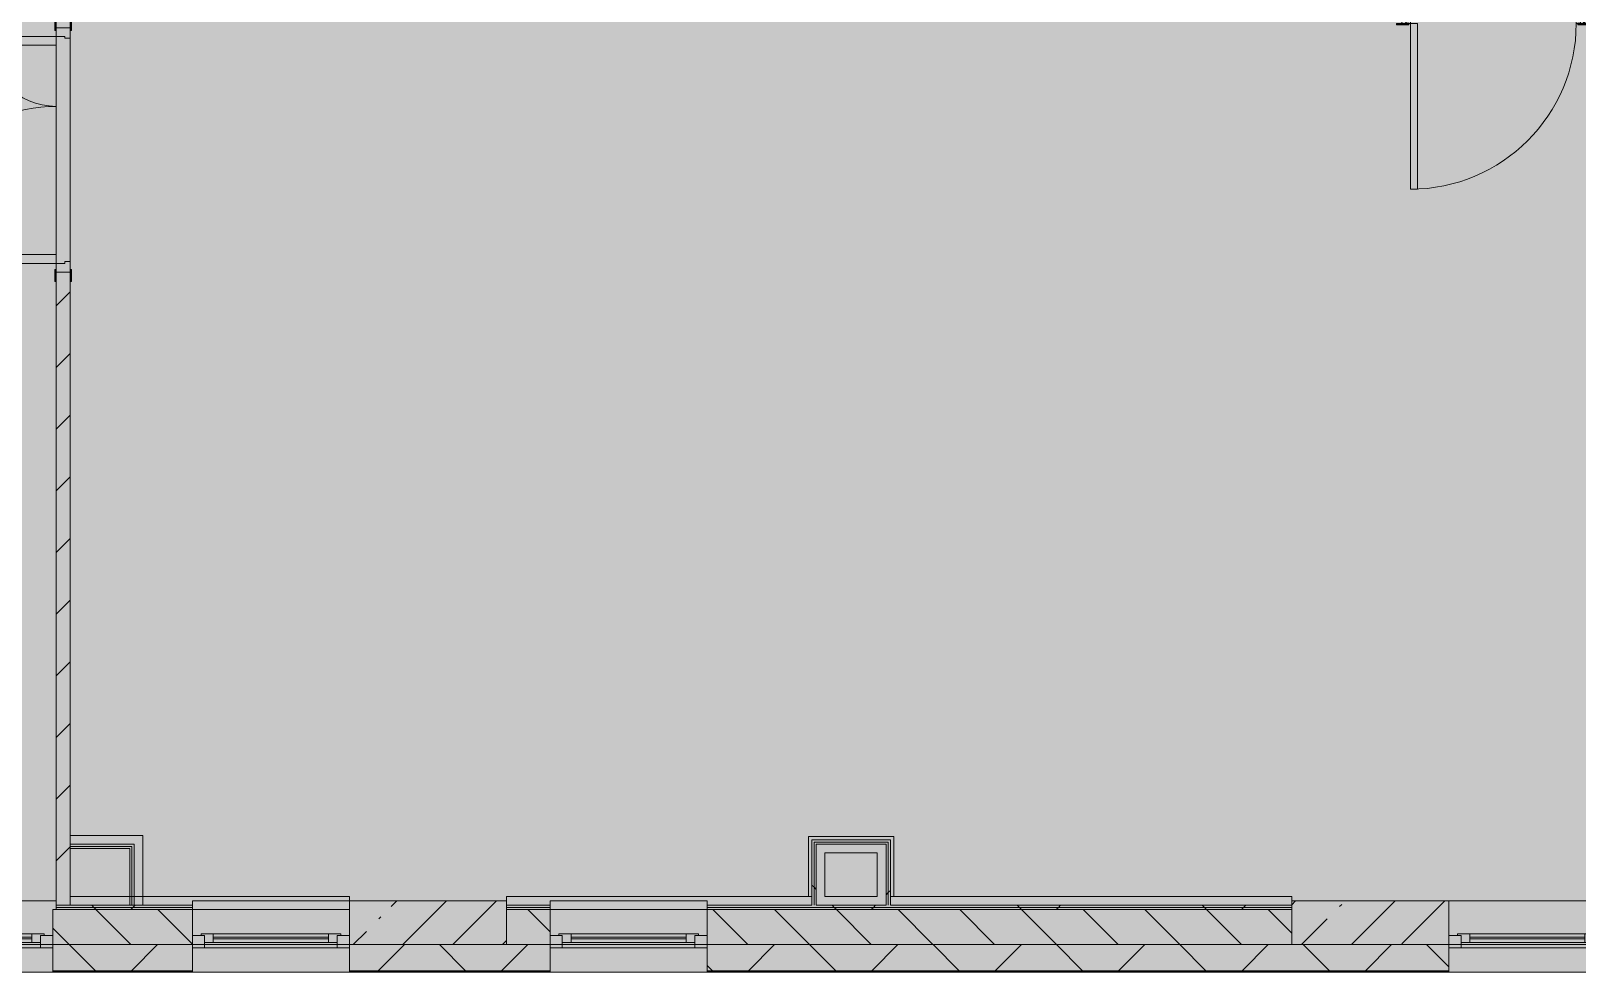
# Model space of a CAD drawing. Header units: millimetres. Extents: x 81633 to 280618, y -8553 to 29000.
# Drawn here: x 237307 to 246167, y -258 to 5138 of the extents above; entities that cross this region are included whole.
import ezdxf

# ---------------------------------------------------------------- set-up
doc = ezdxf.new("R2010")
doc.units = ezdxf.units.MM
doc.layers.add('A-DETL-GENF-3', color=7, linetype='Continuous', lineweight=9, true_color=0xc0c0c0, transparency=0.4)
for name, color, linetype, lineweight, true_color in [('A-DOOR-3', 7, 'Continuous', 5, 0xb7b7b7), ('A-DOOR-4', 7, 'Continuous', 5, 0xe2e2e2), ('A-DOOR-5', 7, 'Continuous', 5, 0xaaaaaa), ('A-DOOR-FRAM-2', 7, 'Continuous', 5, 0xe2e2e2), ('A-DOOR-FRAM-3', 7, 'Continuous', 5, 0xb7b7b7), ('A-DOOR-FRAM-4', 7, 'Continuous', 5, 0xaaaaaa), ('A-FLOR-3', 7, 'Continuous', 5, 0xb7b7b7), ('A-GLAZ-2', 7, 'Continuous', 5, 0x737373), ('A-WALL-3', 7, 'Continuous', 5, 0x737373), ('A-WALL-4', 7, 'Continuous', 9, 0x737373), ('I-WALL-3', 7, 'Continuous', 5, 0xe7e7e7), ('I-WALL-4', 7, 'Continuous', 9, 0xe7e7e7), ('I-WALL-6', 7, 'Continuous', 5, 0x737373), ('S-COLS-3', 7, 'Continuous', 5, 0x737373)]:
    doc.layers.add(name, color=color, linetype=linetype, lineweight=lineweight, true_color=true_color)
for name, color, linetype, lineweight in [('A-WALL-2', 7, 'Continuous', 5), ('I-WALL-5', 7, 'Continuous', 5), ('S-COLS-2', 7, 'Continuous', 5)]:
    doc.layers.add(name, color=color, linetype=linetype, lineweight=lineweight)
pattern_1 = [(45, (145501.9, 0), (-530.33, 530.33), []), (135, (145501.9, 0), (-530.33, -530.33), [])]

# ---------------------------------------------------------------- blocks, each defined once
blk = doc.blocks.new('120_Окно_СКБ_1Ст - 120_Окно_СКБ_1Ст 900х2500_h_ с форточкой-V149-2_3_3_птичка')
at = {"layer": 'A-GLAZ-2'}
for p, q in [((-450, -127), (-450, -57)), ((-450, -57), (-380, -57)), ((450, -57), (-450, -57)), ((-380, -57), (-380, -127)), ((380, -87), (-380, -87)), ((-380, -87), (-380, -127)), ((-330, -137), (-330, -87)), ((330, -137), (330, -87)), ((380, -127), (380, -57)), ((380, -57), (450, -57)), ((380, -127), (380, -87)), ((450, -57), (450, -127)), ((-380, -127), (-450, -127)), ((-450, -127), (-400, -127)), ((-380, -127), (-400, -127)), ((-400, -127), (-400, -137)), ((-400, -137), (400, -137)), ((400, -137), (-400, -137)), ((-330, -107), (330, -107)), ((330, -117), (-330, -117)), ((450, -127), (380, -127)), ((400, -127), (380, -127)), ((400, -127), (450, -127)), ((400, -137), (400, -127))]:
    blk.add_line(p, q, dxfattribs=at)
blk = doc.blocks.new('120_Окно_СКБ_1Ст - 120_Окно_СКБ_1Ст 900х2500_h_ с форточкой-22876038-2_3_3_птичка')
at = {"layer": 'A-GLAZ-2'}
for p, q in [((-450, -127), (-450, -57)), ((-450, -57), (-380, -57)), ((450, -57), (-450, -57)), ((-380, -57), (-380, -127)), ((380, -87), (-380, -87)), ((-380, -87), (-380, -127)), ((-330, -137), (-330, -87)), ((330, -137), (330, -87)), ((380, -127), (380, -57)), ((380, -57), (450, -57)), ((380, -127), (380, -87)), ((450, -57), (450, -127)), ((-380, -127), (-450, -127)), ((-450, -127), (-400, -127)), ((-380, -127), (-400, -127)), ((-400, -127), (-400, -137)), ((-400, -137), (400, -137)), ((400, -137), (-400, -137)), ((-330, -107), (330, -107)), ((330, -117), (-330, -117)), ((450, -127), (380, -127)), ((400, -127), (380, -127)), ((400, -127), (450, -127)), ((400, -137), (400, -127))]:
    blk.add_line(p, q, dxfattribs=at)
blk = doc.blocks.new('BSC_Колонна _Прямоугольная - 250х900-23282983-2_3_3_птичка')
at = {"layer": 'S-COLS-2'}
h = blk.add_hatch(dxfattribs=at)
h.set_pattern_fill('FP_118', color=256, style=0, pattern_type=2)
h.set_pattern_definition([(45, (-99480, -25), (-285.1231, 285.1231), []), (45, (-99194.88, -25), (-285.1231, 285.1231), [504.031, -100.806, 16.764, -84.042])])
h.paths.add_polyline_path([(450, -125), (450, 125), (-450, 125), (-450, -125)])
at = {"layer": 'S-COLS-3'}
for p, q in [((450, 125), (-450, 125)), ((-450, 125), (-450, -125)), ((450, -125), (450, 125)), ((-450, -125), (450, -125))]:
    blk.add_line(p, q, dxfattribs=at)
blk = doc.blocks.new('110_Дверь_СКБ_1Ст_Внутренняя1 - Д-7а_л__950x2100h_Туалет-V150-2_3_3_птичка')
at = {"layer": 'A-DOOR-4'}
h = blk.add_hatch(color=256, dxfattribs=at)
h.paths.add_polyline_path([(487.5, 110), (487.5, 70), (477.5, 70), (477.5, 30), (512.5, 30), (512.5, 110)])
h.paths.add_polyline_path([(-462.5, 110), (-487.5, 110), (-487.5, 30), (-452.5, 30), (-452.5, 70), (-462.5, 70)])
at = {"layer": 'A-DOOR-5'}
h = blk.add_hatch(dxfattribs=at)
h.set_pattern_fill('FP_11', color=256, style=0, pattern_type=2)
h.set_pattern_definition([(135, (1776.41, 174.685), (-14.14214, -14.14214), []), (225, (1776.41, 174.685), (14.14214, -14.14214), [])])
h.paths.add_polyline_path([(537.5, 110), (512.5, 110), (512.5, -110), (537.5, -110)])
at = {"layer": 'A-DOOR-FRAM-2'}
for points in [[(447.5, 1060), (447.5, 110), (487.5, 110), (487.5, 1060)], [(-542.5, 118), (-542.5, 110), (-472.5, 110), (-472.5, 118)], [(567.5, 118), (497.5, 118), (497.5, 110), (567.5, 110)], [(-472.5, 30), (-487.5, 30), (-487.5, -110), (-472.5, -110)], [(512.5, 30), (497.5, 30), (497.5, -110), (512.5, -110)], [(-542.5, -110), (-542.5, -118), (-472.5, -118), (-472.5, -110)], [(567.5, -110), (497.5, -110), (497.5, -118), (567.5, -118)]]:
    blk.add_hatch(color=256, dxfattribs=at).paths.add_polyline_path(points)
at = {"layer": 'A-DOOR-FRAM-4'}
h = blk.add_hatch(dxfattribs=at)
h.set_pattern_fill('FP_12', color=256, style=0, pattern_type=2)
h.set_pattern_definition([(45, (-346.384, 174.685), (-14.1421, 14.1421), []), (135, (-346.384, 174.685), (-14.1421, -14.1421), [])])
h.paths.add_polyline_path([(-487.5, 110), (-512.5, 110), (-512.5, -110), (-487.5, -110)])
at = {"layer": 'A-DOOR-3'}
for p, q in [((487.5, 1060), (447.5, 1060)), ((447.5, 1060), (447.5, 110)), ((487.5, 110), (487.5, 1060)), ((447.5, 110), (487.5, 110))]:
    blk.add_line(p, q, dxfattribs=at)
blk.add_arc((487.5, 110), 950, 90, 180, dxfattribs=at)
at = {"layer": 'A-DOOR-FRAM-3'}
for p, q in [((-472.5, 118), (-542.5, 118)), ((-542.5, 118), (-542.5, 110)), ((-542.5, 110), (-472.5, 110)), ((-487.5, 110), (-512.5, 110)), ((-512.5, 110), (-512.5, -110)), ((-462.5, 110), (-487.5, 110)), ((-487.5, 110), (-487.5, 30)), ((-487.5, -110), (-487.5, 110)), ((-472.5, 110), (-487.5, 110)), ((-487.5, 110), (-487.5, 109)), ((-487.5, 109), (-472.5, 109)), ((-472.5, 110), (-472.5, 118)), ((-472.5, 109), (-472.5, 110)), ((-462.5, 70), (-462.5, 110)), ((487.5, 110), (487.5, 70)), ((512.5, 110), (487.5, 110)), ((567.5, 118), (497.5, 118)), ((497.5, 118), (497.5, 110)), ((512.5, 110), (497.5, 110)), ((497.5, 110), (497.5, 109)), ((497.5, 110), (567.5, 110)), ((497.5, 109), (512.5, 109)), ((512.5, 30), (512.5, 110)), ((537.5, 110), (512.5, 110)), ((512.5, 110), (512.5, -110)), ((512.5, 109), (512.5, 110)), ((537.5, -110), (537.5, 110)), ((567.5, 110), (567.5, 118)), ((-487.5, 30), (-452.5, 30)), ((-472.5, 30), (-487.5, 30)), ((-487.5, 30), (-487.5, -110)), ((-472.5, -110), (-472.5, 30)), ((-452.5, 70), (-462.5, 70)), ((-452.5, 30), (-452.5, 70)), ((487.5, 70), (477.5, 70)), ((477.5, 70), (477.5, 30)), ((477.5, 30), (512.5, 30)), ((512.5, 30), (497.5, 30)), ((497.5, 30), (497.5, -110)), ((512.5, -110), (512.5, 30)), ((-472.5, -110), (-542.5, -110)), ((-542.5, -110), (-542.5, -118)), ((-542.5, -118), (-472.5, -118)), ((-512.5, -110), (-487.5, -110)), ((-487.5, -110), (-472.5, -110)), ((-472.5, -118), (-472.5, -110)), ((497.5, -110), (512.5, -110)), ((567.5, -110), (497.5, -110)), ((497.5, -110), (497.5, -118)), ((497.5, -118), (567.5, -118)), ((512.5, -110), (537.5, -110)), ((567.5, -118), (567.5, -110))]:
    blk.add_line(p, q, dxfattribs=at)
blk = doc.blocks.new('110_Дверь_СКБ_2Ст - Д-5_п_ Из игровой в коридор-32215844-2_3_3_птичка')
at = {"layer": 'A-DOOR-4'}
for points in [[(-637.5, 940), (-637.5, 40), (-587.5, 40), (-587.5, 940)], [(612.5, 371.3), (612.5, 40), (662.5, 40), (662.5, 440), (612.5, 440)]]:
    blk.add_hatch(color=256, dxfattribs=at).paths.add_polyline_path(points)
h = blk.add_hatch(color=256, dxfattribs=at)
h.paths.add_polyline_path([(-687.5, 40), (-687.5, -40), (-627.5, -40), (-627.5, -10), (-637.5, -10), (-637.5, 40)])
h.paths.add_polyline_path([(652.5, -40), (712.5, -40), (712.5, 40), (662.5, 40), (662.5, -10), (652.5, -10)])
at = {"layer": 'A-DOOR-FRAM-2'}
for points in [[(-742.5, 40), (-672.5, 40), (-672.5, 48), (-742.5, 48)], [(697.5, 40), (767.5, 40), (767.5, 48), (697.5, 48)], [(-742.5, -48), (-672.5, -48), (-672.5, -40), (-742.5, -40)], [(697.5, -48), (767.5, -48), (767.5, -40), (697.5, -40)]]:
    blk.add_hatch(color=256, dxfattribs=at).paths.add_polyline_path(points)
at = {"layer": 'A-DOOR-3'}
for p, q in [((-637.5, 940), (-637.5, 40)), ((-587.5, 940), (-637.5, 940)), ((-587.5, 40), (-587.5, 940)), ((662.5, 440), (612.5, 440)), ((612.5, 440), (612.5, 40)), ((662.5, 40), (662.5, 440)), ((-637.5, 40), (-587.5, 40)), ((612.5, 40), (662.5, 40))]:
    blk.add_line(p, q, dxfattribs=at)
for centre, radius, start, end in [((-637.5, 40), 900, 0, 90), ((662.5, 40), 400, 90, 180)]:
    blk.add_arc(centre, radius, start, end, dxfattribs=at)
at = {"layer": 'A-DOOR-FRAM-3'}
for p, q in [((-672.5, 48), (-742.5, 48)), ((-742.5, 48), (-742.5, 40)), ((-742.5, 40), (-672.5, 40)), ((-637.5, 40), (-687.5, 40)), ((-687.5, 40), (-687.5, -40)), ((-672.5, 40), (-672.5, 48)), ((-637.5, -10), (-637.5, 40)), ((662.5, 40), (662.5, -10)), ((712.5, 40), (662.5, 40)), ((767.5, 48), (697.5, 48)), ((697.5, 48), (697.5, 40)), ((697.5, 40), (767.5, 40)), ((712.5, -40), (712.5, 40)), ((767.5, 40), (767.5, 48)), ((-672.5, -40), (-742.5, -40)), ((-742.5, -40), (-742.5, -48)), ((-742.5, -48), (-672.5, -48)), ((-672.5, -39), (-687.5, -39)), ((-687.5, -39), (-687.5, -40)), ((-687.5, -40), (-627.5, -40)), ((-687.5, -40), (-672.5, -40)), ((-672.5, -40), (-672.5, -39)), ((-672.5, -48), (-672.5, -40)), ((-627.5, -10), (-637.5, -10)), ((-627.5, -40), (-627.5, -10)), ((662.5, -10), (652.5, -10)), ((652.5, -10), (652.5, -40)), ((652.5, -40), (712.5, -40)), ((712.5, -39), (697.5, -39)), ((697.5, -39), (697.5, -40)), ((697.5, -40), (712.5, -40)), ((767.5, -40), (697.5, -40)), ((697.5, -40), (697.5, -48)), ((697.5, -48), (767.5, -48)), ((712.5, -40), (712.5, -39)), ((767.5, -48), (767.5, -40))]:
    blk.add_line(p, q, dxfattribs=at)
blk = doc.blocks.new('BSC_Колонна _Прямоугольная - 250х900-V151-2_3_3_птичка')
at = {"layer": 'S-COLS-2'}
h = blk.add_hatch(dxfattribs=at)
h.set_pattern_fill('FP_119', color=256, style=0, pattern_type=2)
h.set_pattern_definition([(45, (-94080, -25), (-285.1231, 285.1231), []), (45, (-93794.88, -25), (-285.1231, 285.1231), [504.031, -100.806, 16.764, -84.042])])
h.paths.add_polyline_path([(450, -125), (450, 125), (-450, 125), (-450, -125), (-379.3, -125)])
at = {"layer": 'S-COLS-3'}
for p, q in [((450, 125), (-450, 125)), ((-450, 125), (-450, -125)), ((450, -125), (450, 125)), ((-450, -125), (450, -125))]:
    blk.add_line(p, q, dxfattribs=at)

msp = doc.modelspace()

# ---------------------------------------------------------------- hatches: boundary and pattern name
at = {"layer": 'A-DETL-GENF-3'}
msp.add_hatch(color=256, dxfattribs=at).paths.add_polyline_path([(270739.9, -258), (270739.9, 21558), (238809.9, 21558), (238809.9, 27348), (230361.9, 27348), (230361.9, 5750), (234703.9, 5750), (234703.9, -258), (270432.1, -258)])
at = {"layer": 'A-WALL-2'}
h = msp.add_hatch(dxfattribs=at)
h.set_pattern_fill('FP_90', color=256, style=0, pattern_type=2)
h.set_pattern_definition([(135, (145501.93, 0), (-176.7767, -176.7767), [])])
h.paths.add_polyline_path([(268331.9, -100), (268331.9, 100), (267531.9, 100), (267531.9, -100)])
h.paths.add_polyline_path([(254817.3, -100), (255731.9, -100), (255731.9, 100), (254431.9, 100), (254431.9, -100)])
h.paths.add_polyline_path([(264706.7, -100), (264831.9, -100), (264831.9, 100), (264331.9, 100), (264331.9, -100)])
h.paths.add_polyline_path([(258931.9, -100), (259181.9, -100), (259181.9, 100), (258931.9, 100)])
h.paths.add_polyline_path([(261063.2, -100), (261131.9, -100), (261131.9, 100), (260081.9, 100), (260081.9, -100)])
h.paths.add_polyline_path([(240243.6, -100), (240281.9, -100), (240281.9, 100), (240031.9, 100), (240031.9, -100)])
h.paths.add_polyline_path([(241181.9, -100), (244531.9, -100), (244531.9, 100), (241181.9, 100)])
h.paths.add_polyline_path([(248131.9, -100), (248381.9, -100), (248381.9, 100), (248131.9, 100)])
h.paths.add_polyline_path([(249281.9, -100), (250331.9, -100), (250331.9, 100), (249281.9, 100)])
h.paths.add_polyline_path([(247010, -100), (247231.9, -100), (247231.9, 100), (246331.9, 100), (246331.9, -100), (246489.5, -100)])
h.paths.add_polyline_path([(237641.2, -100), (238231.9, -100), (238231.9, 100), (237431.9, 100), (237431.9, -100), (237597.7, -100)])
h = msp.add_hatch(dxfattribs=at)
h.set_pattern_fill('FP_80', color=256, style=0, pattern_type=2)
h.set_pattern_definition([(45, (145501.93, 0), (-353.5534, 353.5534), []), (135, (145501.93, 0), (-353.5534, -353.5534), [])])
h.paths.add_polyline_path([(269231.9, -250), (270581.9, -250), (270581.9, -100), (269231.9, -100)])
h.paths.add_polyline_path([(266631.9, -250), (266631.9, -100), (265731.9, -100), (265731.9, -250), (266268.1, -250)])
h.paths.add_polyline_path([(268331.9, -250), (268331.9, -100), (267531.9, -100), (267531.9, -250)])
h.paths.add_polyline_path([(258981.3, -250), (259181.9, -250), (259181.9, -100), (258031.9, -100), (258031.9, -250), (258460.8, -250)])
h.paths.add_polyline_path([(253531.9, -250), (253531.9, -100), (252631.9, -100), (252631.9, -250), (252735.4, -250)])
h.paths.add_polyline_path([(254431.9, -250), (255731.9, -250), (255731.9, -100), (254431.9, -100)])
h.paths.add_polyline_path([(260081.9, -250), (261131.9, -250), (261131.9, -100), (260081.9, -100)])
h.paths.add_polyline_path([(263431.9, -250), (264831.9, -250), (264831.9, -100), (263431.9, -100)])
h.paths.add_polyline_path([(247530.5, -250), (248381.9, -250), (248381.9, -100), (246331.9, -100), (246331.9, -250), (247231.9, -250)])
h.paths.add_polyline_path([(249281.9, -250), (250331.9, -250), (250331.9, -100), (249281.9, -100)])
h.paths.add_polyline_path([(244531.9, -250), (245431.9, -250), (245431.9, -100), (241181.9, -100), (241181.9, -250), (244407.5, -250)])
h.paths.add_polyline_path([(239131.9, -250), (240281.9, -250), (240281.9, -100), (239131.9, -100)])
h.paths.add_polyline_path([(235038.7, -250), (236531.9, -250), (236531.9, -100), (234711.9, -100), (234711.9, -250)])
h.paths.add_polyline_path([(238231.9, -250), (238231.9, -100), (237431.9, -100), (237431.9, -250), (238161.6, -250)])
at = {"layer": 'I-WALL-3'}
for points in [[(241856.9, 175), (241856.9, 475), (241806.9, 475), (241806.9, 175)], [(242156.9, 425), (242206.9, 425), (242206.9, 475), (241856.9, 475), (241856.9, 425)], [(242206.9, 175), (242206.9, 425), (242156.9, 425), (242156.9, 175)]]:
    msp.add_hatch(color=256, dxfattribs=at).paths.add_polyline_path(points)
at = {"layer": 'I-WALL-4'}
for points in [[(237897.9, 475), (237947.9, 475), (237947.9, 525), (237531.9, 525), (237531.9, 475)], [(237897.9, 125), (237947.9, 125), (237947.9, 475), (237897.9, 475), (237897.9, 319.7)], [(237531.9, 125), (238231.9, 125), (238231.9, 150), (239131.9, 150), (239131.9, 175), (237531.9, 175)]]:
    msp.add_hatch(color=256, dxfattribs=at).paths.add_polyline_path(points)
h = msp.add_hatch(color=256, dxfattribs=at)
h.paths.add_polyline_path([(244531.9, 125), (244531.9, 175), (242231.9, 175), (242231.9, 125), (244407.5, 125)])
h.paths.add_polyline_path([(240031.9, 125), (240281.9, 125), (240281.9, 150), (241181.9, 150), (241181.9, 125), (241781.9, 125), (241781.9, 175), (240031.9, 175), (240031.9, 150)])
h.paths.add_polyline_path([(242206.9, 125), (242206.9, 175), (241806.9, 175), (241806.9, 125)])
at = {"layer": 'I-WALL-5'}
h = msp.add_hatch(dxfattribs=at)
h.set_pattern_fill('FP_92', color=256, style=0, pattern_type=2)
h.set_pattern_definition([(45, (145501.93, 0), (-176.7767, 176.7767), [])])
h.paths.add_polyline_path([(237451.9, 125), (237531.9, 125), (237531.9, 3755), (237451.9, 3755), (237451.9, 319.7)])
h.paths.add_polyline_path([(237451.9, 5155), (237531.9, 5155), (237531.9, 10400), (237451.9, 10400), (237451.9, 5210)])
h = msp.add_hatch(dxfattribs=at)
h.set_pattern_fill('FP_174', color=256, style=0, pattern_type=2)
h.set_pattern_definition(pattern_1)
h.paths.add_polyline_path([(241781.9, 125), (241794.4, 125), (241794.4, 500), (241781.9, 500), (241781.9, 175)])
h = msp.add_hatch(dxfattribs=at)
h.set_pattern_fill('FP_174', color=256, style=0, pattern_type=2)
h.set_pattern_definition(pattern_1)
h.paths.add_polyline_path([(241794.4, 125), (241806.9, 125), (241806.9, 487.5), (241794.4, 487.5), (241794.4, 175)])
h = msp.add_hatch(dxfattribs=at)
h.set_pattern_fill('FP_174', color=256, style=0, pattern_type=2)
h.set_pattern_definition(pattern_1)
h.paths.add_polyline_path([(242206.9, 125), (242219.4, 125), (242219.4, 475), (242206.9, 475), (242206.9, 175)])
h = msp.add_hatch(dxfattribs=at)
h.set_pattern_fill('FP_174', color=256, style=0, pattern_type=2)
h.set_pattern_definition(pattern_1)
h.paths.add_polyline_path([(242219.4, 125), (242231.9, 125), (242231.9, 487.5), (242219.4, 487.5), (242219.4, 175)])
h = msp.add_hatch(dxfattribs=at)
h.set_pattern_fill('FP_174', color=256, style=0, pattern_type=2)
h.set_pattern_definition(pattern_1)
h.paths.add_polyline_path([(238231.9, 112.5), (238231.9, 125), (237451.9, 125), (237451.9, 112.5), (238161.6, 112.5)])
h = msp.add_hatch(dxfattribs=at)
h.set_pattern_fill('FP_174', color=256, style=0, pattern_type=2)
h.set_pattern_definition(pattern_1)
h.paths.add_polyline_path([(237451.9, 100), (238231.9, 100), (238231.9, 112.5), (237451.9, 112.5)])
h = msp.add_hatch(dxfattribs=at)
h.set_pattern_fill('FP_174', color=256, style=0, pattern_type=2)
h.set_pattern_definition(pattern_1)
h.paths.add_polyline_path([(241805.1, 112.5), (244531.9, 112.5), (244531.9, 125), (241181.9, 125), (241181.9, 112.5), (241284.6, 112.5)])
h.paths.add_polyline_path([(240031.9, 112.5), (240281.9, 112.5), (240281.9, 125), (240031.9, 125)])
h = msp.add_hatch(dxfattribs=at)
h.set_pattern_fill('FP_174', color=256, style=0, pattern_type=2)
h.set_pattern_definition(pattern_1)
h.paths.add_polyline_path([(241284.6, 100), (244531.9, 100), (244531.9, 112.5), (241181.9, 112.5), (241181.9, 100)])
h.paths.add_polyline_path([(240243.6, 100), (240281.9, 100), (240281.9, 112.5), (240031.9, 112.5), (240031.9, 100)])

# ---------------------------------------------------------------- linework, layer by layer
at = {"layer": 'A-FLOR-3'}
for p, q in [((241761.9, 174.2), (241761.9, 520)), ((241761.9, 520), (242251.9, 520)), ((242251.9, 520), (242251.9, 174.6))]:
    msp.add_line(p, q, dxfattribs=at)
at = {"layer": 'A-WALL-3'}
for p, q in [((237451.9, 100), (237431.9, 100)), ((237431.9, 100), (237431.9, -258)), ((238231.9, -258), (238231.9, 100)), ((240281.9, -258), (240281.9, 100)), ((241181.9, 100), (241181.9, -258)), ((236551.9, -100), (237431.9, -100)), ((238231.9, -100), (239131.9, -100)), ((239131.9, -100), (239131.9, -258)), ((240281.9, -100), (241181.9, -100)), ((245431.9, -258), (245431.9, -100)), ((245431.9, -100), (246331.9, -100)), ((234703.9, -258), (238231.9, -258)), ((238231.9, -258), (252631.9, -258))]:
    msp.add_line(p, q, dxfattribs=at)
at = {"layer": 'A-WALL-4'}
for p, q in [((237897.9, 475), (237531.9, 475)), ((237885.4, 462.5), (237531.9, 462.5)), ((237885.4, 125), (237885.4, 462.5)), ((237897.9, 125), (237897.9, 475)), ((241794.4, 487.5), (241794.4, 125)), ((242219.4, 487.5), (241794.4, 487.5)), ((241806.9, 475), (241806.9, 125)), ((242206.9, 475), (241806.9, 475)), ((242206.9, 125), (242206.9, 475)), ((242219.4, 125), (242219.4, 487.5)), ((237451.9, 125), (238231.9, 125)), ((237451.9, 112.5), (238231.9, 112.5)), ((237451.9, 100), (238231.9, 100)), ((237531.9, 175), (237531.9, 125)), ((240031.9, 125), (240281.9, 125)), ((240031.9, 112.5), (240281.9, 112.5)), ((240281.9, 100), (240031.9, 100)), ((241181.9, 125), (241781.9, 125)), ((241181.9, 112.5), (244531.9, 112.5)), ((244531.9, 100), (241181.9, 100)), ((241781.9, 175), (241781.9, 125)), ((241806.9, 125), (242206.9, 125)), ((242231.9, 175), (242231.9, 125)), ((242231.9, 125), (244531.9, 125)), ((237431.9, -100), (238231.9, -100)), ((238231.9, -100), (237431.9, -100)), ((240031.9, -100), (240281.9, -100)), ((240281.9, -100), (240031.9, -100)), ((241181.9, -100), (244531.9, -100)), ((244531.9, -100), (241181.9, -100)), ((237431.9, -250), (238231.9, -250)), ((237431.9, -253), (238231.9, -253)), ((239131.9, -250), (240281.9, -250)), ((239131.9, -253), (240281.9, -253)), ((241181.9, -250), (245431.9, -250)), ((241181.9, -253), (245431.9, -253))]:
    msp.add_line(p, q, dxfattribs=at)
at = {"layer": 'I-WALL-6'}
for p, q in [((237451.9, 3855), (237451.9, 5055)), ((237531.9, 5095), (237531.9, 3815)), ((237451.9, 3700), (237451.9, 100)), ((237531.9, 175), (237531.9, 3700)), ((237947.9, 525), (237531.9, 525)), ((237531.9, 450), (237872.9, 450)), ((237872.9, 450), (237872.9, 125)), ((237947.9, 125), (237947.9, 525)), ((241781.9, 500), (241781.9, 175)), ((242231.9, 500), (241781.9, 500)), ((242231.9, 175), (242231.9, 500)), ((241856.9, 175), (241856.9, 425)), ((241856.9, 425), (242156.9, 425)), ((242156.9, 425), (242156.9, 175)), ((236551.9, 150), (237451.9, 150)), ((239131.9, 175), (237531.9, 175)), ((238231.9, 100), (238231.9, 150)), ((238231.9, 150), (239131.9, 150)), ((239131.9, 100), (238231.9, 100)), ((239131.9, 150), (239131.9, 175)), ((241781.9, 175), (240031.9, 175)), ((240031.9, 175), (240031.9, 150)), ((240281.9, 100), (240281.9, 150)), ((240281.9, 150), (241181.9, 150)), ((241181.9, 100), (240281.9, 100)), ((241181.9, 150), (241181.9, 100)), ((242156.9, 175), (241856.9, 175)), ((244531.9, 175), (242231.9, 175)), ((244531.9, 150), (244531.9, 175)), ((245431.9, 150), (247091.9, 150))]:
    msp.add_line(p, q, dxfattribs=at)

# ---------------------------------------------------------------- block references
at = {"layer": 'A-DOOR-3'}
for name, p, rotation in [('110_Дверь_СКБ_1Ст_Внутренняя1 - Д-7а_л__950x2100h_Туалет-V150-2_3_3_птичка', (245699.4, 5290), 180), ('110_Дверь_СКБ_2Ст - Д-5_п_ Из игровой в коридор-32215844-2_3_3_птичка', (237491.9, 4442.5), 89.99999999999991)]:
    msp.add_blockref(name, p, dxfattribs=dict(at, rotation=rotation))
at = {"layer": 'A-GLAZ-2', "rotation": 180}
for name, p in [('120_Окно_СКБ_1Ст - 120_Окно_СКБ_1Ст 900х2500_h_ с форточкой-V149-2_3_3_птичка', (236981.9, -175)), ('120_Окно_СКБ_1Ст - 120_Окно_СКБ_1Ст 900х2500_h_ с форточкой-22876038-2_3_3_птичка', (238681.9, -175)), ('120_Окно_СКБ_1Ст - 120_Окно_СКБ_1Ст 900х2500_h_ с форточкой-22876038-2_3_3_птичка', (240731.9, -175)), ('120_Окно_СКБ_1Ст - 120_Окно_СКБ_1Ст 900х2500_h_ с форточкой-22876038-2_3_3_птичка', (245881.9, -175))]:
    msp.add_blockref(name, p, dxfattribs=at)
at = {"layer": 'S-COLS-3'}
for name, p in [('BSC_Колонна _Прямоугольная - 250х900-V151-2_3_3_птичка', (239581.9, 25)), ('BSC_Колонна _Прямоугольная - 250х900-23282983-2_3_3_птичка', (244981.9, 25))]:
    msp.add_blockref(name, p, dxfattribs=at)

doc.saveas('drawing.dxf')
